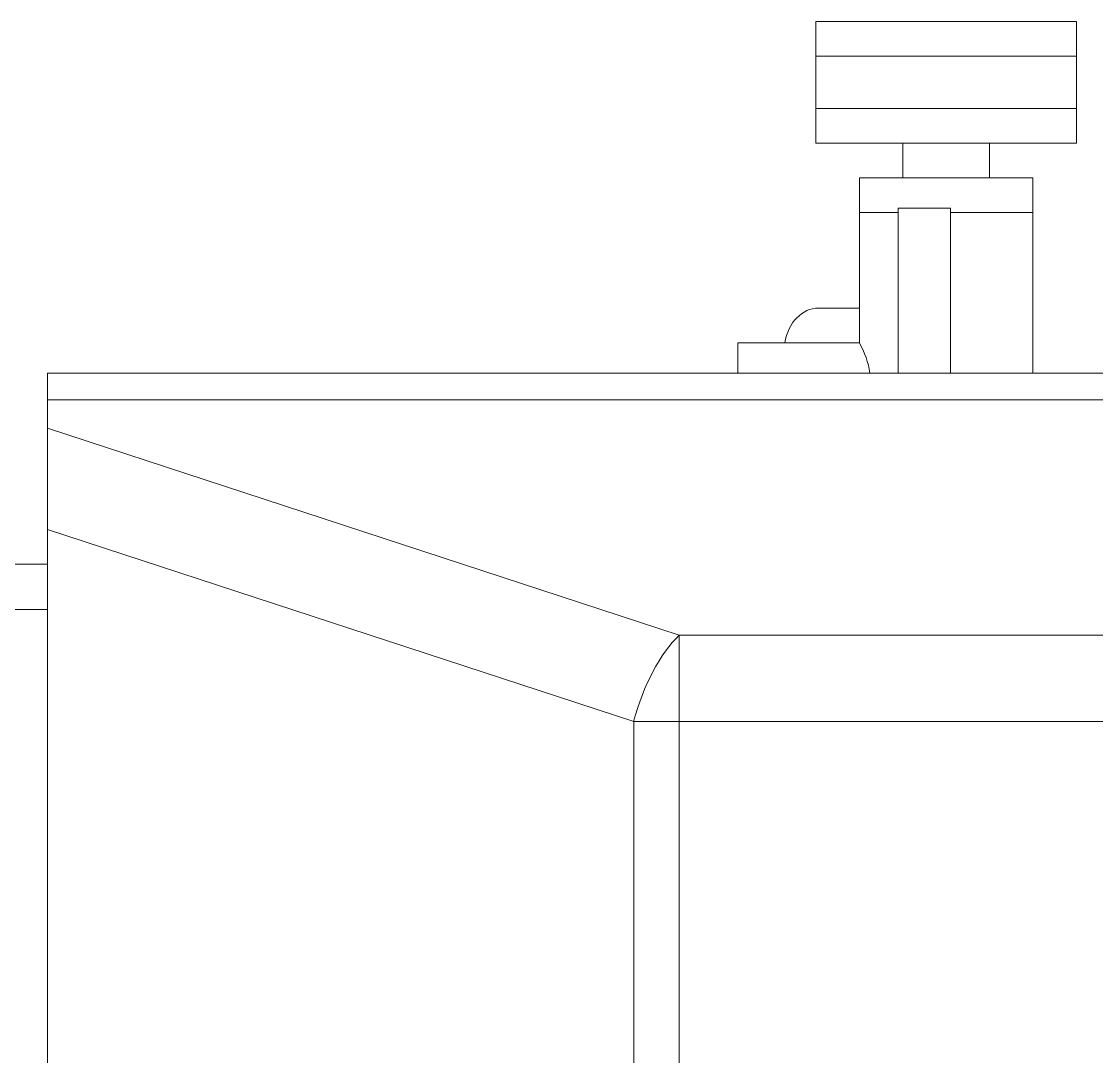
# Model space of a CAD drawing. Header units: millimetres. Extents: x 113490 to 142599, y -20467 to 115.
# Drawn here: x 123555.8 to 123617.7, y -6179 to -6119.4 of the extents above; entities that cross this region are included whole.
import ezdxf

# ---------------------------------------------------------------- set-up
doc = ezdxf.new("R2010")
doc.units = ezdxf.units.MM
doc.layers.add('DV1_0', color=7, linetype='Continuous')

msp = doc.modelspace()

# ---------------------------------------------------------------- linework, layer by layer
at = {"layer": 'DV1_0', "color": 7, "linetype": 'Continuous', "lineweight": 15}
for p, q in [((123616.518, -6119.428), (123601.518, -6119.428)), ((123601.518, -6119.428), (123601.518, -6124.428)), ((123616.518, -6124.428), (123616.518, -6119.428)), ((123616.518, -6121.428), (123601.518, -6121.428)), ((123601.518, -6121.428), (123601.518, -6126.428)), ((123616.518, -6126.428), (123616.518, -6121.428)), ((123616.518, -6124.428), (123601.518, -6124.428)), ((123616.518, -6126.428), (123601.518, -6126.428)), ((123606.518, -6126.428), (123606.518, -6128.428)), ((123606.518, -6126.428), (123606.518, -6128.428)), ((123611.518, -6128.428), (123611.518, -6126.428)), ((123611.518, -6128.428), (123611.518, -6126.428)), ((123614.018, -6128.428), (123604.018, -6128.428)), ((123604.018, -6128.428), (123604.018, -6137.928)), ((123614.018, -6139.68), (123614.018, -6128.428)), ((123606.26, -6139.68), (123606.26, -6130.18)), ((123606.26, -6130.18), (123609.26, -6130.18)), ((123609.26, -6130.18), (123609.26, -6139.68)), ((123606.26, -6130.428), (123604.018, -6130.428)), ((123604.018, -6130.428), (123604.018, -6137.948)), ((123614.018, -6130.428), (123609.26, -6130.428)), ((123614.018, -6139.68), (123614.018, -6130.428)), ((123604.018, -6135.928), (123601.664, -6135.928)), ((123597.018, -6137.928), (123597.018, -6139.68)), ((123604.018, -6137.928), (123597.018, -6137.928)), ((123557.261, -6139.68), (123557.261, -6141.218)), ((123656.243, -6139.68), (123557.261, -6139.68)), ((123557.261, -6141.218), (123557.261, -6142.84)), ((123557.261, -6142.84), (123557.261, -6148.673)), ((123557.261, -6148.673), (123557.261, -6234.066)), ((123557.261, -6150.68), (123554.261, -6150.68))]:
    msp.add_line(p, q, dxfattribs=at)
at = {"layer": 'DV1_0', "color": 7, "linetype": 'Continuous', "lineweight": 20}
for p, q in [((123657.57, -6141.218), (123557.261, -6141.218)), ((123557.261, -6142.84), (123593.641, -6154.758)), ((123557.261, -6148.673), (123591.02, -6159.733)), ((123557.261, -6153.28), (123554.261, -6153.28)), ((123593.641, -6154.758), (124708.881, -6154.758)), ((123593.641, -6154.758), (123593.641, -6159.733)), ((123591.02, -6159.733), (123591.02, -6241.13)), ((123593.641, -6159.733), (123591.02, -6159.733)), ((123593.641, -6159.733), (124708.881, -6159.733)), ((123593.641, -6159.733), (123593.641, -6241.13))]:
    msp.add_line(p, q, dxfattribs=at)
at = {"layer": 'DV1_0', "color": 7, "linetype": 'Continuous', "lineweight": 15}
msp.add_arc((123599.677, -6140.428), 5.009, 8.61396, 29.94156, dxfattribs=at)
msp.add_ellipse((123601.664, -6138.428), major_axis=(0, -2.5), ratio=0.790252, start_param=3.141593, end_param=4.511031, dxfattribs=at)
at = {"layer": 'DV1_0', "color": 7, "linetype": 'Continuous', "lineweight": 20}
msp.add_ellipse((123593.641, -6159.733), major_axis=(1.868, 5.702), ratio=0.419085, start_param=0.663512, end_param=1.707243, dxfattribs=at)

doc.saveas('drawing.dxf')
